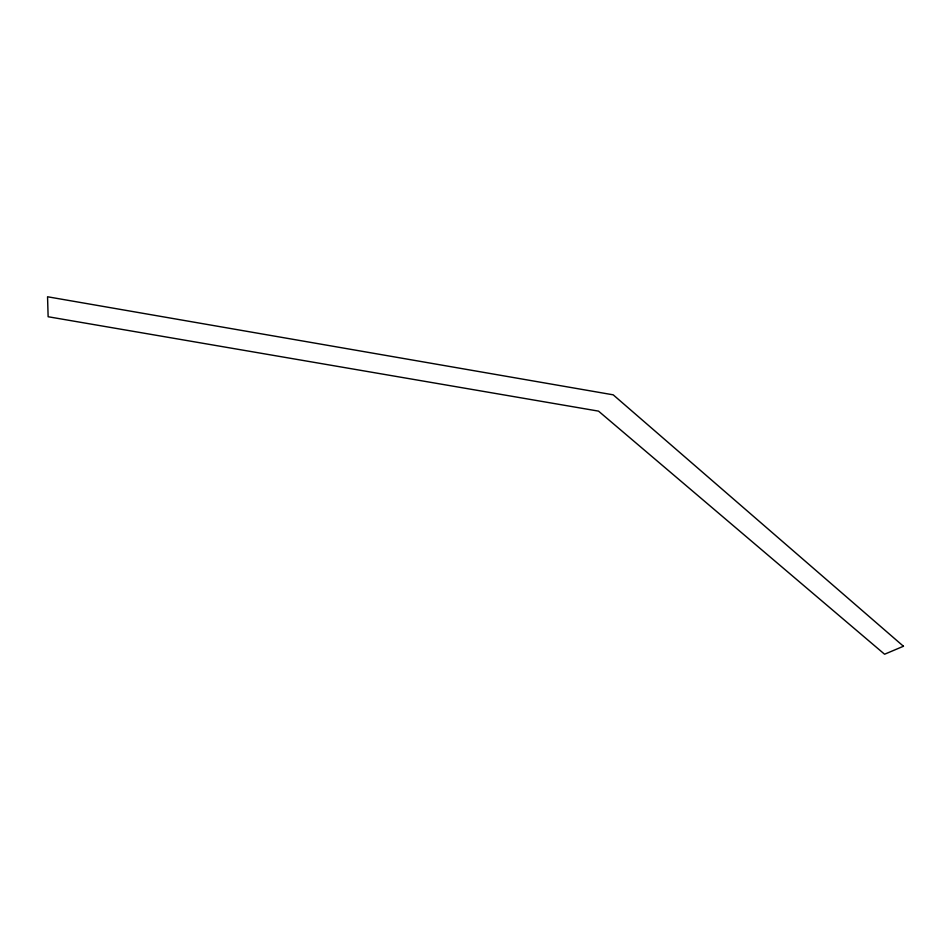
<?xml version="1.0" encoding="UTF-8"?>
<svg xmlns="http://www.w3.org/2000/svg" width="951" height="951" viewBox="0 0 951 951"><rect width="100%" height="100%" fill="white"/><g stroke="black" fill="none" stroke-linecap="round" stroke-linejoin="round"><path stroke-width="1.43" d="M903.45 646.252L884.585 654.229L598.524 411.129L48.132 316.742L47.55 296.771L613.205 394.831L903.45 646.252"/></g></svg>
